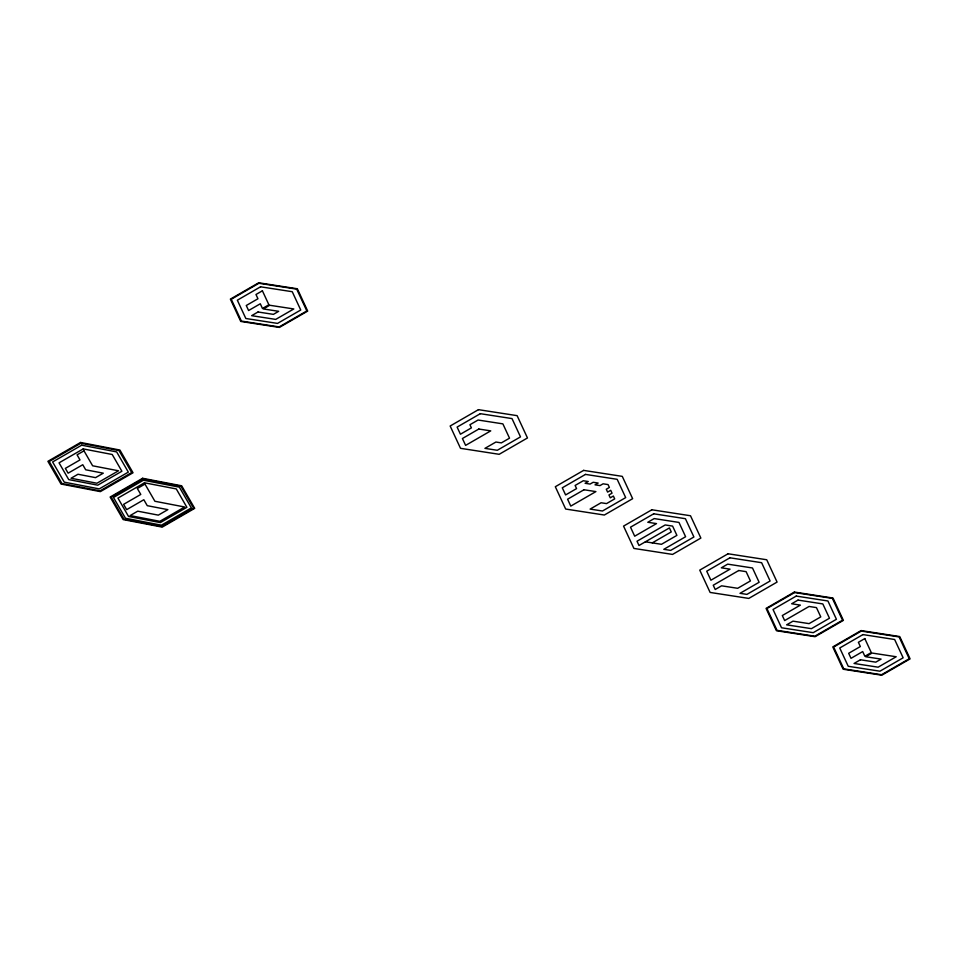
<?xml version="1.0" encoding="UTF-8"?>
<svg xmlns="http://www.w3.org/2000/svg" width="958" height="958" viewBox="0 0 958 958"><rect width="100%" height="100%" fill="white"/><g stroke="black" fill="none" stroke-linecap="round" stroke-linejoin="round"><path stroke-width="1.44" d="M652.278 542.875L671.259 531.918L669.414 527.93L638.998 545.497L637.022 541.234L665.211 524.96L672.6 526.098L676.899 535.378L661.463 544.3L645.381 541.809M258.684 282.79L230.375 299.124L240.745 321.445L279.401 327.42L307.698 311.087L297.339 288.765L258.684 282.79M258.911 283.281L231.249 299.255L241.38 321.074L279.173 326.918L306.835 310.955L296.705 289.136L258.911 283.281M260.552 286.801L237.344 300.201L245.835 318.499L277.533 323.409L300.74 310.009L292.25 291.711L260.552 286.801M262.396 290.789L255.978 294.501L257.953 298.752L246.266 305.506L248.601 310.524L260.289 303.782L262.468 308.476L268.887 304.776L262.396 290.789M258.025 311.985L251.655 315.673L275.724 319.397L293.807 308.955L269.689 305.255L263.306 308.943L278.67 311.314L273.401 314.368L258.025 311.985M80.568 442.464L47.9 461.325L61.013 484.041L100.362 491.622L133.03 472.761L119.918 450.044L80.568 442.464M80.879 443.243L49.241 461.505L61.947 483.515L100.051 490.843L131.689 472.569L118.996 450.571L80.879 443.243M81.681 445.183L52.606 461.972L64.27 482.161L99.249 488.903L128.324 472.114L116.66 451.913L81.681 445.183M83.202 448.907L59.049 462.846L68.725 479.599L97.74 485.179L121.882 471.24L112.218 454.487L83.202 448.907M83.993 450.847L77.071 454.846L79.993 459.924L65.348 468.378L68.114 473.18L82.771 464.726L85.693 469.791L103.284 473.18L95.549 477.635L77.969 474.258L71.048 478.258L96.938 483.239L118.517 470.785L92.627 465.792L83.993 450.847M142.61 478.281L110.134 497.034L123.151 519.595L162.225 527.116L194.702 508.363L181.673 485.802L142.61 478.281M142.874 478.928L111.248 497.19L123.929 519.14L161.962 526.469L193.588 508.207L180.906 486.245L142.874 478.928M143.401 480.221L113.487 497.489L125.474 518.254L161.435 525.176L191.349 507.908L179.362 487.143L143.401 480.221M144.454 482.796L117.942 498.1L128.552 516.47L160.381 522.601L186.882 507.297L176.284 488.927L144.454 482.796M144.981 484.089L137.341 488.496L140.778 494.436L123.618 504.351L126.672 509.644L143.832 499.729L147.257 505.68L167.854 509.644L158.333 515.141L137.736 511.177L130.096 515.584L159.854 521.308L184.654 506.998L154.897 501.262L144.981 484.089M478.449 409.665L450.152 426.011L460.511 448.32L499.166 454.308L527.475 437.962L517.116 415.652L478.449 409.665M480.317 413.688L457.11 427.088L460.427 434.225L471.396 427.879L469.935 424.729L478.09 420.023L502.878 423.867L509.524 438.177L501.369 442.883L495.909 442.033L484.94 448.368L497.298 450.284L520.505 436.884L512.015 418.586L480.317 413.688M478.832 429.028L462.415 438.513L465.612 445.386L490.736 430.872L478.832 429.028M583.626 470.39L555.317 486.724L565.675 509.045L604.342 515.033L632.639 498.687L622.281 476.365L583.626 470.39M585.494 474.402L562.286 487.802L565.603 494.939L576.572 488.604L575.111 485.455L583.266 480.748L588.224 481.515L585.122 483.299L590.08 484.065L593.182 482.281L598.139 483.048L595.038 484.832L599.995 485.598L603.097 483.814L608.055 484.58L609.384 487.442L606.282 489.239L607.611 492.101L610.713 490.304L612.042 493.166L608.941 494.963L610.27 497.825L613.371 496.028L614.689 498.89L606.546 503.597L601.085 502.758L590.116 509.093L602.474 511.009L625.682 497.609L617.18 479.311L585.494 474.402M583.997 489.754L567.591 499.226L570.776 506.099L595.9 491.598L583.997 489.754M651.847 509.776L623.55 526.11L633.909 548.431L672.564 554.419L700.861 538.073L690.502 515.751L651.847 509.776M653.715 513.799L630.508 527.187L634.699 536.205L656.505 523.607L647.8 522.266L654.182 518.577L678.971 522.421L685.605 536.731L663.798 549.329L670.696 550.395L693.903 536.995L685.413 518.697L653.715 513.799M728.056 553.772L699.759 570.118L710.117 592.439L748.785 598.415L777.082 582.081L766.723 559.759L728.056 553.772M729.924 557.796L706.729 571.196L710.908 580.213L730.032 569.16L721.326 567.819L727.697 564.142L752.485 567.974L759.131 582.284L740.007 593.325L746.917 594.391L770.112 581.003L761.622 562.705L729.924 557.796M738.738 570.513L713.243 585.23L715.219 589.493L721.59 585.817L737.672 588.296L750.425 580.943L746.114 571.651L738.738 570.513M794.362 592.056L766.065 608.402L776.423 630.723L815.078 636.699L843.387 620.365L833.029 598.043L794.362 592.056M794.601 592.559L766.939 608.534L777.058 630.352L814.851 636.196L842.513 620.221L832.394 598.403L794.601 592.559M796.23 596.08L773.034 609.48L781.524 627.777L813.222 632.675L836.418 619.287L827.928 600.977L796.23 596.08M798.038 600.091L791.667 603.768L800.373 605.121L782.315 615.539L784.65 620.568L809.079 606.462L816.455 607.611L820.766 616.892L809.079 623.634L792.996 621.155L786.626 624.832L811.414 628.664L829.472 618.233L822.826 603.923L798.038 600.091M861.074 630.58L832.777 646.913L843.136 669.235L881.803 675.21L910.1 658.876L899.742 636.555L861.074 630.58M861.314 631.082L833.652 647.045L843.77 668.864L881.564 674.719L909.226 658.745L899.107 636.926L861.314 631.082M862.942 634.591L839.747 647.991L848.237 666.289L879.935 671.199L903.131 657.799L894.64 639.501L862.942 634.591M864.799 638.579L858.38 642.291L860.356 646.542L848.668 653.296L851.003 658.326L862.691 651.572L864.87 656.278L871.289 652.566L864.799 638.579M860.428 659.775L854.057 663.463L878.127 667.187L896.209 656.745L872.079 653.045L865.709 656.733L881.073 659.104L875.792 662.158L860.428 659.775"/></g></svg>
